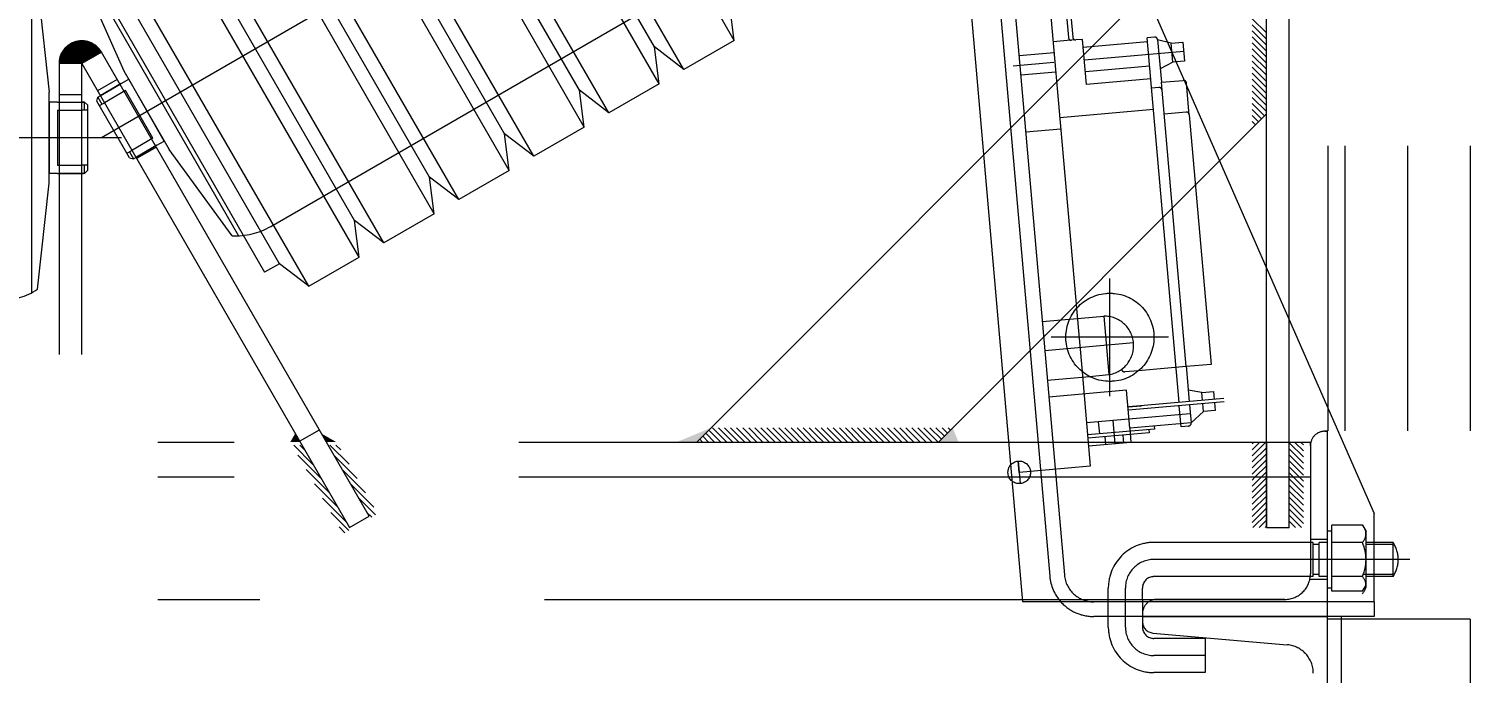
# Model space of a CAD drawing. Header units: inches. Extents: x 0 to 157513, y -28488 to 35640.
# Drawn here: x 59592 to 60605, y 18501 to 18953 of the extents above; entities that cross this region are included whole.
import ezdxf

# ---------------------------------------------------------------- set-up
doc = ezdxf.new("R2010")
doc.units = ezdxf.units.IN
doc.header["$LTSCALE"] = 400
doc.header["$MEASUREMENT"] = 0
doc.linetypes.add('PHANTOM', pattern=[2.5, 1.25, -0.25, 0.25, -0.25, 0.25, -0.25])
doc.layers.add('BF STR', color=8, linetype='PHANTOM', lineweight=5)
doc.styles.add('ROMAND', font='romand.shx', dxfattribs={"width": 0.85})

# ---------------------------------------------------------------- blocks, each defined once
blk = doc.blocks.new('convcs611bc3')
at = {"layer": 'BF STR'}
for p, q in [((-30993.82, 66527.84, 276.55), (-30993.82, 65647.55, -4329.99)), ((-30993.82, 66527.84, 338.6), (-30993.82, 65637.64, -1663.4)), ((-30987.82, 66527.84, 338.6), (-30987.82, 65637.64, -1663.4)), ((-30965.82, 66527.84, 374.48), (-30965.82, 64483.84, -36.95)), ((-30943.82, 66527.84, 340.94), (-30943.82, 65637.64, -1663.13)), ((-31056.51, 66143.06, -1665.06), (-31424.42, 65930.64, -1665.06)), ((-31202.27, 65964.79, -1665.06), (-31284.27, 66106.82, -1665.06)), ((-31219.95, 65954.58, -1665.06), (-31301.95, 66096.61, -1665.06)), ((-31219.95, 65954.58, -1665.06), (-31301.95, 66096.61, -1665.06)), ((-31228.61, 65949.58, -1665.06), (-31310.61, 66091.61, -1665.06)), ((-31230.28, 65962.48, -1665.06), (-31300.28, 66083.72, -1665.06)), ((-31365.02, 65899.52, -1665.06), (-31055.71, 66078.1, -1665.06)), ((-31246.29, 65939.38, -1665.06), (-31328.29, 66081.4, -1665.06)), ((-31246.29, 65939.38, -1665.06), (-31328.29, 66081.4, -1665.06)), ((-31254.95, 65934.38, -1665.06), (-31336.95, 66076.4, -1665.06)), ((-31256.62, 65947.27, -1665.06), (-31326.62, 66068.51, -1665.06)), ((-31272.63, 65924.17, -1665.06), (-31354.63, 66066.2, -1665.06)), ((-31272.63, 65924.17, -1665.06), (-31354.63, 66066.2, -1665.06)), ((-31281.29, 65919.17, -1665.06), (-31363.29, 66061.2, -1665.06)), ((-31282.96, 65932.06, -1665.06), (-31352.96, 66053.3, -1665.06)), ((-31007.39, 65793.84, -1665.06), (-31007.39, 66052.25, -1665.06)), ((-31298.98, 65908.96, -1665.06), (-31380.98, 66050.99, -1665.06)), ((-31298.98, 65908.96, -1665.06), (-31380.98, 66050.99, -1665.06)), ((-31015.39, 65793.84, -1665.06), (-31015.39, 66050.11, -1665.06)), ((-31307.64, 65903.96, -1665.06), (-31389.64, 66045.99, -1665.06)), ((-31309.31, 65916.85, -1665.06), (-31379.31, 66038.09, -1665.06)), ((-31325.32, 65893.75, -1665.06), (-31407.32, 66035.78, -1665.06)), ((-31325.32, 65893.75, -1665.06), (-31407.32, 66035.78, -1665.06)), ((-31333.98, 65888.75, -1665.06), (-31415.98, 66030.78, -1665.06)), ((-31335.65, 65901.64, -1665.06), (-31405.65, 66022.89, -1665.06)), ((-31015.39, 66023.84, -1665.06), (-31215.39, 65823.84, -1665.06)), ((-31123.57, 66025.61, -910.92), (-31101.01, 65767.8, -910.92)), ((-31113.21, 66025.61, -910.92), (-31091.44, 65776.76, -910.92)), ((-31108.04, 66025.61, -910.92), (-31086.31, 65777.21, -910.92)), ((-31077.1, 66025.61, -910.92), (-30977.51, 65798.73, -910.92)), ((-31351.66, 65878.54, -1665.06), (-31433.66, 66020.57, -1665.06)), ((-31361.99, 65886.43, -1665.06), (-31431.99, 66007.68, -1665.06)), ((-31437.19, 66004.68, -1665.06), (-31367.19, 65883.43, -1665.06)), ((-31431.8, 65988.35, -1665.06), (-31416.68, 65954.16, -1665.06)), ((-31430.65, 65990.36, -1665.06), (-31376.32, 65896.25, -1665.06)), ((-31448.89, 65876.31, -1665.06), (-31448.89, 65984.97, -1665.06)), ((-31446.89, 65983.81, -1665.06), (-31442.89, 65946.64, -1665.06)), ((-31202.27, 65964.79, -1665.06), (-31203.94, 65977.68, -1665.06)), ((-31091.67, 65980.53, -910.92), (-31082.08, 65870.89, -910.92)), ((-31086.14, 65979.98, -910.92), (-31084.89, 65965.77, -910.92)), ((-31084.6, 65980.11, -910.92), (-31083.35, 65965.9, -910.92)), ((-31015.39, 65967.39, -1665.06), (-31020.39, 65972.39, -1665.06)), ((-31015.39, 65965.26, -1665.06), (-31020.39, 65970.26, -1665.06)), ((-31015.39, 65963.14, -1665.06), (-31020.39, 65968.14, -1665.06)), ((-31439.39, 65956.87, -1665.06), (-31431.62, 65964.64, -1665.06)), ((-31439.39, 65956.69, -1665.06), (-31431.44, 65964.64, -1665.06)), ((-31439.38, 65957.05, -1665.06), (-31431.8, 65964.63, -1665.06)), ((-31439.37, 65957.24, -1665.06), (-31431.99, 65964.62, -1665.06)), ((-31439.35, 65957.43, -1665.06), (-31432.18, 65964.6, -1665.06)), ((-31439.33, 65957.63, -1665.06), (-31432.38, 65964.58, -1665.06)), ((-31439.3, 65957.84, -1665.06), (-31432.59, 65964.55, -1665.06)), ((-31439.26, 65956.64, -1665.06), (-31431.26, 65964.64, -1665.06)), ((-31439.26, 65958.05, -1665.06), (-31432.8, 65964.51, -1665.06)), ((-31439.22, 65958.27, -1665.06), (-31433.02, 65964.47, -1665.06)), ((-31439.17, 65958.5, -1665.06), (-31433.25, 65964.42, -1665.06)), ((-31439.11, 65958.73, -1665.06), (-31433.48, 65964.36, -1665.06)), ((-31439.08, 65956.64, -1665.06), (-31431.09, 65964.63, -1665.06)), ((-31439.04, 65958.98, -1665.06), (-31433.73, 65964.29, -1665.06)), ((-31438.95, 65959.24, -1665.06), (-31433.99, 65964.2, -1665.06)), ((-31438.91, 65956.64, -1665.06), (-31430.92, 65964.63, -1665.06)), ((-31438.85, 65959.52, -1665.06), (-31434.27, 65964.1, -1665.06)), ((-31438.73, 65956.64, -1665.06), (-31430.75, 65964.61, -1665.06)), ((-31438.73, 65959.82, -1665.06), (-31434.57, 65963.98, -1665.06)), ((-31438.58, 65960.15, -1665.06), (-31434.9, 65963.83, -1665.06)), ((-31438.55, 65956.64, -1665.06), (-31430.59, 65964.6, -1665.06)), ((-31438.39, 65960.52, -1665.06), (-31435.27, 65963.64, -1665.06)), ((-31438.38, 65956.64, -1665.06), (-31430.43, 65964.58, -1665.06)), ((-31438.2, 65956.64, -1665.06), (-31430.28, 65964.56, -1665.06)), ((-31438.13, 65960.95, -1665.06), (-31435.7, 65963.38, -1665.06)), ((-31438.02, 65956.64, -1665.06), (-31430.12, 65964.54, -1665.06)), ((-31437.85, 65956.64, -1665.06), (-31429.97, 65964.51, -1665.06)), ((-31437.7, 65961.56, -1665.06), (-31436.31, 65962.95, -1665.06)), ((-31437.67, 65956.64, -1665.06), (-31429.82, 65964.48, -1665.06)), ((-31437.49, 65956.64, -1665.06), (-31429.68, 65964.45, -1665.06)), ((-31437.31, 65956.64, -1665.06), (-31429.53, 65964.42, -1665.06)), ((-31437.14, 65956.64, -1665.06), (-31429.39, 65964.39, -1665.06)), ((-31436.96, 65956.64, -1665.06), (-31429.25, 65964.35, -1665.06)), ((-31436.78, 65956.64, -1665.06), (-31429.11, 65964.31, -1665.06)), ((-31436.61, 65956.64, -1665.06), (-31428.98, 65964.27, -1665.06)), ((-31436.43, 65956.64, -1665.06), (-31428.85, 65964.22, -1665.06)), ((-31436.25, 65956.64, -1665.06), (-31428.71, 65964.18, -1665.06)), ((-31436.08, 65956.64, -1665.06), (-31428.59, 65964.13, -1665.06)), ((-31435.9, 65956.64, -1665.06), (-31428.46, 65964.08, -1665.06)), ((-31435.72, 65956.64, -1665.06), (-31428.33, 65964.03, -1665.06)), ((-31435.55, 65956.64, -1665.06), (-31428.21, 65963.98, -1665.06)), ((-31435.37, 65956.64, -1665.06), (-31428.08, 65963.93, -1665.06)), ((-31435.19, 65956.64, -1665.06), (-31427.96, 65963.87, -1665.06)), ((-31435.02, 65956.64, -1665.06), (-31427.84, 65963.81, -1665.06)), ((-31434.84, 65956.64, -1665.06), (-31427.73, 65963.75, -1665.06)), ((-31434.66, 65956.64, -1665.06), (-31427.61, 65963.69, -1665.06)), ((-31434.49, 65956.64, -1665.06), (-31427.5, 65963.63, -1665.06)), ((-31434.31, 65956.64, -1665.06), (-31427.38, 65963.56, -1665.06)), ((-31434.13, 65956.64, -1665.06), (-31427.27, 65963.5, -1665.06)), ((-31433.96, 65956.64, -1665.06), (-31427.16, 65963.43, -1665.06)), ((-31433.78, 65956.64, -1665.06), (-31427.06, 65963.36, -1665.06)), ((-31433.6, 65956.64, -1665.06), (-31426.95, 65963.29, -1665.06)), ((-31433.43, 65956.64, -1665.06), (-31426.84, 65963.22, -1665.06)), ((-31433.25, 65956.64, -1665.06), (-31426.74, 65963.15, -1665.06)), ((-31433.07, 65956.64, -1665.06), (-31426.64, 65963.07, -1665.06)), ((-31432.9, 65956.64, -1665.06), (-31426.54, 65963, -1665.06)), ((-31432.72, 65956.64, -1665.06), (-31426.44, 65962.92, -1665.06)), ((-31432.54, 65956.64, -1665.06), (-31426.34, 65962.84, -1665.06)), ((-31432.37, 65956.64, -1665.06), (-31426.24, 65962.76, -1665.06)), ((-31432.19, 65956.64, -1665.06), (-31426.15, 65962.68, -1665.06)), ((-31432.01, 65956.64, -1665.06), (-31426.05, 65962.6, -1665.06)), ((-31431.83, 65956.64, -1665.06), (-31425.96, 65962.51, -1665.06)), ((-31431.66, 65956.64, -1665.06), (-31425.87, 65962.43, -1665.06)), ((-31431.48, 65956.64, -1665.06), (-31425.78, 65962.34, -1665.06)), ((-31431.19, 65956.76, -1665.06), (-31425.69, 65962.25, -1665.06)), ((-31430.77, 65957, -1665.06), (-31425.6, 65962.16, -1665.06)), ((-31430.35, 65957.24, -1665.06), (-31425.52, 65962.07, -1665.06)), ((-31429.93, 65957.48, -1665.06), (-31425.43, 65961.98, -1665.06)), ((-31429.51, 65957.72, -1665.06), (-31425.35, 65961.89, -1665.06)), ((-31429.1, 65957.96, -1665.06), (-31425.27, 65961.79, -1665.06)), ((-31428.68, 65958.21, -1665.06), (-31425.19, 65961.69, -1665.06)), ((-31428.26, 65958.45, -1665.06), (-31425.11, 65961.6, -1665.06)), ((-31427.84, 65958.69, -1665.06), (-31425.03, 65961.5, -1665.06)), ((-31427.42, 65958.93, -1665.06), (-31424.96, 65961.4, -1665.06)), ((-31427.01, 65959.17, -1665.06), (-31424.88, 65961.29, -1665.06)), ((-31426.59, 65959.41, -1665.06), (-31424.81, 65961.19, -1665.06)), ((-31426.17, 65959.65, -1665.06), (-31424.74, 65961.08, -1665.06)), ((-31425.75, 65959.9, -1665.06), (-31424.67, 65960.98, -1665.06)), ((-31219.95, 65954.58, -1665.06), (-31230.28, 65962.48, -1665.06)), ((-31228.61, 65949.58, -1665.06), (-31230.28, 65962.48, -1665.06)), ((-31202.27, 65964.79, -1665.06), (-31219.95, 65954.58, -1665.06)), ((-31084.01, 65964.84, -910.92), (-31090.25, 65964.29, -910.92)), ((-31082.35, 65964.95, -910.92), (-31083.77, 65964.83, -910.92)), ((-31079.92, 65965.16, -910.92), (-31082.24, 65964.96, -910.92)), ((-31078.53, 65949.31, -910.92), (-31079.92, 65965.16, -910.92)), ((-31057.12, 65964.29, -910.92), (-31079.67, 65962.31, -910.92)), ((-31054.68, 65965.93, -910.92), (-31057.25, 65965.71, -910.92)), ((-31046.06, 65837.76, -910.92), (-31057.25, 65965.71, -910.92)), ((-31053.56, 65964.99, -910.92), (-31052.26, 65950.1, -910.92)), ((-31048.81, 65963.86, -910.92), (-31053.56, 65964.99, -910.92)), ((-31048.81, 65963.86, -910.92), (-31044.7, 65964.22, -910.92)), ((-31048.22, 65957.18, -910.92), (-31048.81, 65963.86, -910.92)), ((-31044.7, 65964.22, -910.92), (-31044.11, 65957.54, -910.92)), ((-31015.39, 65961.02, -1665.06), (-31020.39, 65966.02, -1665.06)), ((-31015.39, 65958.9, -1665.06), (-31020.39, 65963.9, -1665.06)), ((-31015.39, 65956.78, -1665.06), (-31020.39, 65961.78, -1665.06)), ((-31431.39, 65956.64, -1665.06), (-31439.39, 65956.64, -1665.06)), ((-31439.39, 65956.64, -1665.06), (-31439.39, 65793.84, -1665.06)), ((-31424.46, 65960.64, -1665.06), (-31431.39, 65956.64, -1665.06)), ((-31431.39, 65793.84, -1665.06), (-31431.39, 65956.64, -1665.06)), ((-31431.39, 65956.64, -1665.06), (-31337.4, 65793.84, -1665.06)), ((-31425.33, 65960.14, -1665.06), (-31424.6, 65960.87, -1665.06)), ((-31424.91, 65960.38, -1665.06), (-31424.53, 65960.76, -1665.06)), ((-31424.5, 65960.62, -1665.06), (-31424.47, 65960.65, -1665.06)), ((-31330.47, 65797.84, -1665.06), (-31424.46, 65960.64, -1665.06)), ((-31089.97, 65956.99, -910.92), (-31104.34, 65955.73, -910.92)), ((-31089.91, 65960.41, -910.92), (-31102.24, 65959.33, -910.92)), ((-31044.4, 65960.88, -910.92), (-31079.28, 65957.83, -910.92)), ((-31048.22, 65957.18, -910.92), (-31052.67, 65954.82, -910.92)), ((-31044.11, 65957.54, -910.92), (-31048.22, 65957.18, -910.92)), ((-31015.39, 65954.66, -1665.06), (-31020.39, 65959.66, -1665.06)), ((-31015.39, 65952.54, -1665.06), (-31020.39, 65957.54, -1665.06)), ((-31418.96, 65951.11, -1665.06), (-31425.89, 65947.11, -1665.06)), ((-31417.53, 65949.63, -1665.06), (-31414.93, 65951.13, -1665.06)), ((-31416.68, 65954.16, -1665.06), (-31400.68, 65926.45, -1665.06)), ((-31402.43, 65929.48, -1665.06), (-31414.93, 65951.13, -1665.06)), ((-31089.32, 65953.63, -910.92), (-31101.65, 65952.55, -910.92)), ((-31056.38, 65955.74, -910.92), (-31078.92, 65953.77, -910.92)), ((-31055.99, 65951.28, -910.92), (-31078.53, 65949.31, -910.92)), ((-31015.39, 65950.41, -1665.06), (-31020.39, 65955.41, -1665.06)), ((-31015.39, 65948.29, -1665.06), (-31020.39, 65953.29, -1665.06)), ((-31015.39, 65946.17, -1665.06), (-31020.39, 65951.17, -1665.06)), ((-31442.89, 65914.64, -1665.06), (-31442.89, 65946.64, -1665.06)), ((-31418.39, 65949.13, -1665.06), (-31425.32, 65945.13, -1665.06)), ((-31417.53, 65949.63, -1665.06), (-31424.89, 65945.38, -1665.06)), ((-31417.53, 65949.63, -1665.06), (-31424.89, 65945.38, -1665.06)), ((-31424.89, 65945.38, -1665.06), (-31417.96, 65949.38, -1665.06)), ((-31416.1, 65947.16, -1665.06), (-31423.46, 65942.91, -1665.06)), ((-31406.46, 65930.46, -1665.06), (-31416.1, 65947.16, -1665.06)), ((-31246.29, 65939.38, -1665.06), (-31256.62, 65947.27, -1665.06)), ((-31254.95, 65934.38, -1665.06), (-31256.62, 65947.27, -1665.06)), ((-31228.61, 65949.58, -1665.06), (-31246.29, 65939.38, -1665.06)), ((-31053.13, 65948.25, -910.92), (-31055.7, 65948.03, -910.92)), ((-31052.26, 65950.1, -910.92), (-31044.55, 65950.77, -910.92)), ((-31052.02, 65947.32, -910.92), (-31052.26, 65950.1, -910.92)), ((-31043.53, 65850.34, -910.92), (-31052.02, 65947.32, -910.92)), ((-31042.46, 65938.7, -910.92), (-31043.44, 65949.83, -910.92)), ((-31015.39, 65944.05, -1665.06), (-31020.39, 65949.05, -1665.06)), ((-31015.39, 65941.93, -1665.06), (-31020.39, 65946.93, -1665.06)), ((-31439.89, 65943.14, -1665.06), (-31442.89, 65943.14, -1665.06)), ((-31442.89, 65943.14, -1665.06), (-31442.89, 65918.14, -1665.06)), ((-31439.89, 65943.14, -1665.06), (-31431.39, 65943.14, -1665.06)), ((-31431.39, 65945.64, -1665.06), (-31439.39, 65945.64, -1665.06)), ((-31438.89, 65943.14, -1665.06), (-31430.8, 65943.14, -1665.06)), ((-31430.39, 65943.14, -1665.06), (-31431.39, 65943.14, -1665.06)), ((-31430.39, 65940.28, -1665.06), (-31430.39, 65943.14, -1665.06)), ((-31429.39, 65942.14, -1665.06), (-31430.39, 65943.14, -1665.06)), ((-31429.39, 65942.14, -1665.06), (-31429.39, 65919.14, -1665.06)), ((-31426.12, 65943.52, -1665.06), (-31425.76, 65944.88, -1665.06)), ((-31414.62, 65923.6, -1665.06), (-31426.12, 65943.52, -1665.06)), ((-31425.76, 65944.88, -1665.06), (-31424.89, 65945.38, -1665.06)), ((-31425.76, 65944.88, -1665.06), (-31424.33, 65942.41, -1665.06)), ((-31425.19, 65941.91, -1665.06), (-31423.46, 65942.91, -1665.06)), ((-31015.39, 65939.81, -1665.06), (-31020.39, 65944.81, -1665.06)), ((-31016.04, 65938.34, -1665.06), (-31020.39, 65942.69, -1665.06)), ((-31439.89, 65940.28, -1665.06), (-31439.89, 65921, -1665.06)), ((-31439.89, 65940.28, -1665.06), (-31431.39, 65940.28, -1665.06)), ((-31429.39, 65940.28, -1665.06), (-31431.39, 65940.28, -1665.06)), ((-31015.39, 65938.99, -1665.06), (-31130.54, 65823.84, -1665.06)), ((-31055.04, 65940.5, -910.92), (-31087.92, 65937.62, -910.92)), ((-31043.58, 65939.63, -910.92), (-31051.29, 65938.96, -910.92)), ((-31042.46, 65938.7, -910.92), (-31034.8, 65851.1, -910.92)), ((-31017.1, 65937.28, -1665.06), (-31020.39, 65940.57, -1665.06)), ((-31018.16, 65936.22, -1665.06), (-31020.39, 65938.44, -1665.06)), ((-31019.22, 65935.16, -1665.06), (-31020.39, 65936.32, -1665.06)), ((-31417.42, 65930.64, -1665.06), (-31853.36, 65930.64, -1665.06)), ((-31272.63, 65924.17, -1665.06), (-31282.96, 65932.06, -1665.06)), ((-31281.29, 65919.17, -1665.06), (-31282.96, 65932.06, -1665.06)), ((-31254.95, 65934.38, -1665.06), (-31272.63, 65924.17, -1665.06)), ((-31099.91, 65932.72, -910.92), (-31087.58, 65933.8, -910.92)), ((-31020.28, 65934.1, -1665.06), (-31020.39, 65934.2, -1665.06)), ((-31415.55, 65925.21, -1665.06), (-31413.82, 65926.21, -1665.06)), ((-31414.69, 65925.71, -1665.06), (-31413.26, 65923.23, -1665.06)), ((-31406.46, 65930.46, -1665.06), (-31413.82, 65926.21, -1665.06)), ((-31405.89, 65927.48, -1665.06), (-31412.82, 65923.48, -1665.06)), ((-31405.03, 65927.98, -1665.06), (-31412.39, 65923.73, -1665.06)), ((-31405.21, 65927.3, -1665.06), (-31412.14, 65923.3, -1665.06)), ((-31405.03, 65927.98, -1665.06), (-31402.43, 65929.48, -1665.06)), ((-31378.63, 65896.26, -1665.06), (-31400.68, 65926.45, -1665.06)), ((-31439.89, 65921, -1665.06), (-31431.39, 65921, -1665.06)), ((-31429.39, 65921, -1665.06), (-31431.39, 65921, -1665.06)), ((-31430.39, 65918.14, -1665.06), (-31430.39, 65921, -1665.06)), ((-31414.62, 65923.6, -1665.06), (-31413.26, 65923.23, -1665.06)), ((-31413.26, 65923.23, -1665.06), (-31412.39, 65923.73, -1665.06)), ((-31439.89, 65918.14, -1665.06), (-31442.89, 65918.14, -1665.06)), ((-31439.89, 65918.14, -1665.06), (-31431.39, 65918.14, -1665.06)), ((-31439.89, 65918.14, -1665.06), (-31431.39, 65918.14, -1665.06)), ((-31431.39, 65918.14, -1665.06), (-31439.39, 65918.14, -1665.06)), ((-31431.39, 65918.14, -1665.06), (-31439.39, 65918.14, -1665.06)), ((-31438.89, 65918.14, -1665.06), (-31430.89, 65918.14, -1665.06)), ((-31438.89, 65918.14, -1665.06), (-31430.8, 65918.14, -1665.06)), ((-31438.89, 65918.14, -1665.06), (-31430.8, 65918.14, -1665.06)), ((-31430.39, 65918.14, -1665.06), (-31431.39, 65918.14, -1665.06)), ((-31429.39, 65919.14, -1665.06), (-31430.39, 65918.14, -1665.06)), ((-31298.98, 65908.96, -1665.06), (-31309.31, 65916.85, -1665.06)), ((-31307.64, 65903.96, -1665.06), (-31309.31, 65916.85, -1665.06)), ((-31281.29, 65919.17, -1665.06), (-31298.98, 65908.96, -1665.06)), ((-31446.89, 65877.47, -1665.06), (-31442.89, 65914.64, -1665.06)), ((-31325.32, 65893.75, -1665.06), (-31335.65, 65901.64, -1665.06)), ((-31333.98, 65888.75, -1665.06), (-31335.65, 65901.64, -1665.06)), ((-31307.64, 65903.96, -1665.06), (-31325.32, 65893.75, -1665.06)), ((-31361.99, 65886.43, -1665.06), (-31367.19, 65883.43, -1665.06)), ((-31351.66, 65878.54, -1665.06), (-31361.99, 65886.43, -1665.06)), ((-31351.66, 65878.54, -1665.06), (-31333.98, 65888.75, -1665.06)), ((-31070.33, 65839.98, -910.92), (-31070.33, 65881.23, -910.92)), ((-31082.06, 65870.69, -910.92), (-31080.13, 65848.65, -910.92)), ((-31094.09, 65866.16, -910.92), (-31084.6, 65866.99, -910.92)), ((-31084.41, 65867.01, -910.92), (-31072.51, 65868.05, -910.92)), ((-31072.51, 65868.05, -910.92), (-31070.72, 65847.5, -910.92)), ((-31049.7, 65860.61, -910.92), (-31090.95, 65860.61, -910.92)), ((-31062.04, 65858.61, -910.92), (-31093.19, 65855.89, -910.92)), ((-31071.62, 65857.77, -910.92), (-31071.62, 65857.77, -910.92)), ((-31043.53, 65850.34, -910.92), (-31060.24, 65848.88, -910.92)), ((-31043.55, 65850.6, -910.92), (-31042.46, 65838.08, -910.92)), ((-31034.8, 65851.1, -910.92), (-31043.53, 65850.34, -910.92)), ((-31092.29, 65845.61, -910.92), (-31077.5, 65846.91, -910.92)), ((-31080.12, 65848.5, -910.92), (-31077.22, 65815.4, -910.92)), ((-31077.5, 65846.91, -910.92), (-31070.72, 65847.5, -910.92)), ((-31060.24, 65848.88, -910.92), (-31065.09, 65848.45, -910.92)), ((-31064.53, 65842.02, -910.92), (-31091.77, 65839.64, -910.92)), ((-31063.36, 65828.68, -910.92), (-31064.53, 65842.02, -910.92)), ((-31038.08, 65841.24, -910.92), (-31042.81, 65842.09, -910.92)), ((-31038.08, 65841.24, -910.92), (-31033.97, 65841.6, -910.92)), ((-31037.84, 65838.48, -910.92), (-31038.08, 65841.24, -910.92)), ((-31033.97, 65841.6, -910.92), (-31033.73, 65838.84, -910.92)), ((-31064.02, 65836.19, -910.92), (-31059.28, 65836.61, -910.92)), ((-31030.19, 65837.99, -910.92), (-31063.91, 65835.04, -910.92)), ((-31030.29, 65839.14, -910.92), (-31063.7, 65836.22, -910.92)), ((-31045.31, 65829.23, -910.92), (-31045.95, 65836.61, -910.92)), ((-31042.36, 65836.92, -910.92), (-31041.8, 65830.57, -910.92)), ((-31037.49, 65834.57, -910.92), (-31041.8, 65830.57, -910.92)), ((-31037.49, 65834.57, -910.92), (-31037.74, 65837.33, -910.92)), ((-31033.38, 65834.93, -910.92), (-31037.49, 65834.57, -910.92)), ((-31033.63, 65837.69, -910.92), (-31033.38, 65834.93, -910.92)), ((-31063.64, 65831.86, -910.92), (-31078.55, 65830.55, -910.92)), ((-31074.4, 65830.92, -910.92), (-31074.03, 65826.71, -910.92)), ((-31063.64, 65831.86, -910.92), (-31069.3, 65831.36, -910.92)), ((-31069.3, 65831.36, -910.92), (-31068.59, 65823.25, -910.92)), ((-31042.24, 65833.73, -910.92), (-31063.64, 65831.86, -910.92)), ((-31041.84, 65830.56, -910.92), (-31063.36, 65828.68, -910.92)), ((-31054.73, 65829.44, -910.92), (-31054.64, 65828.41, -910.92)), ((-31042.74, 65829.45, -910.92), (-31045.31, 65829.23, -910.92)), ((-31354.9, 65824.16, -1665.06), (-31347.97, 65828.16, -1665.06)), ((-31213.38, 65823.84, -1665.06), (-31214.39, 65824.85, -1665.06)), ((-31211.26, 65823.84, -1665.06), (-31213.32, 65825.91, -1665.06)), ((-31209.14, 65823.84, -1665.06), (-31212.26, 65826.97, -1665.06)), ((-31207.02, 65823.84, -1665.06), (-31211.2, 65828.03, -1665.06)), ((-31204.9, 65823.84, -1665.06), (-31209.9, 65828.84, -1665.06)), ((-31202.77, 65823.84, -1665.06), (-31207.77, 65828.84, -1665.06)), ((-31200.65, 65823.84, -1665.06), (-31205.65, 65828.84, -1665.06)), ((-31198.53, 65823.84, -1665.06), (-31203.53, 65828.84, -1665.06)), ((-31196.41, 65823.84, -1665.06), (-31201.41, 65828.84, -1665.06)), ((-31194.29, 65823.84, -1665.06), (-31199.29, 65828.84, -1665.06)), ((-31192.17, 65823.84, -1665.06), (-31197.17, 65828.84, -1665.06)), ((-31190.05, 65823.84, -1665.06), (-31195.05, 65828.84, -1665.06)), ((-31187.93, 65823.84, -1665.06), (-31192.93, 65828.84, -1665.06)), ((-31185.8, 65823.84, -1665.06), (-31190.8, 65828.84, -1665.06)), ((-31183.68, 65823.84, -1665.06), (-31188.68, 65828.84, -1665.06)), ((-31181.56, 65823.84, -1665.06), (-31186.56, 65828.84, -1665.06)), ((-31179.44, 65823.84, -1665.06), (-31184.44, 65828.84, -1665.06)), ((-31177.32, 65823.84, -1665.06), (-31182.32, 65828.84, -1665.06)), ((-31175.2, 65823.84, -1665.06), (-31180.2, 65828.84, -1665.06)), ((-31173.08, 65823.84, -1665.06), (-31178.08, 65828.84, -1665.06)), ((-31170.96, 65823.84, -1665.06), (-31175.96, 65828.84, -1665.06)), ((-31168.83, 65823.84, -1665.06), (-31173.83, 65828.84, -1665.06)), ((-31166.71, 65823.84, -1665.06), (-31171.71, 65828.84, -1665.06)), ((-31164.59, 65823.84, -1665.06), (-31169.59, 65828.84, -1665.06)), ((-31162.47, 65823.84, -1665.06), (-31167.47, 65828.84, -1665.06)), ((-31160.35, 65823.84, -1665.06), (-31165.35, 65828.84, -1665.06)), ((-31158.23, 65823.84, -1665.06), (-31163.23, 65828.84, -1665.06)), ((-31156.11, 65823.84, -1665.06), (-31161.11, 65828.84, -1665.06)), ((-31153.98, 65823.84, -1665.06), (-31158.98, 65828.84, -1665.06)), ((-31151.86, 65823.84, -1665.06), (-31156.86, 65828.84, -1665.06)), ((-31149.74, 65823.84, -1665.06), (-31154.74, 65828.84, -1665.06)), ((-31147.62, 65823.84, -1665.06), (-31152.62, 65828.84, -1665.06)), ((-31145.5, 65823.84, -1665.06), (-31150.5, 65828.84, -1665.06)), ((-31143.38, 65823.84, -1665.06), (-31148.38, 65828.84, -1665.06)), ((-31141.26, 65823.84, -1665.06), (-31146.26, 65828.84, -1665.06)), ((-31139.14, 65823.84, -1665.06), (-31144.14, 65828.84, -1665.06)), ((-31137.01, 65823.84, -1665.06), (-31142.01, 65828.84, -1665.06)), ((-31134.89, 65823.84, -1665.06), (-31139.89, 65828.84, -1665.06)), ((-31132.77, 65823.84, -1665.06), (-31137.77, 65828.84, -1665.06)), ((-31130.65, 65823.84, -1665.06), (-31135.65, 65828.84, -1665.06)), ((-31129.53, 65824.85, -1665.06), (-31133.53, 65828.84, -1665.06)), ((-31128.47, 65825.91, -1665.06), (-31131.41, 65828.84, -1665.06)), ((-31127.41, 65826.97, -1665.06), (-31129.29, 65828.84, -1665.06)), ((-31126.35, 65828.03, -1665.06), (-31127.16, 65828.84, -1665.06)), ((-31054.64, 65828.41, -910.92), (-31078.18, 65826.35, -910.92)), ((-31056.56, 65827.05, -910.92), (-31078.08, 65825.16, -910.92)), ((-31071.72, 65822.97, -910.92), (-31071.96, 65825.7, -910.92)), ((-31065.46, 65823.52, -910.92), (-31065.7, 65826.25, -910.92)), ((-31063.36, 65828.68, -910.92), (-31062.93, 65823.74, -910.92)), ((-31056.66, 65828.23, -910.92), (-31056.56, 65827.05, -910.92)), ((-30993.89, 65827.64, -1665.06), (-30994.89, 65827.64, -1665.06)), ((-30994.89, 65827.64, -1665.06), (-30993.89, 65827.64, -1665.06)), ((-30993.89, 65762.64, -1665.06), (-30993.89, 65827.64, -1665.06)), ((-32277.89, 65823.84, -1665.06), (-30999.89, 65823.84, -1665.06)), ((-31444.39, 65823.77, -1665.06), (-31444.32, 65823.84, -1665.06)), ((-31444.39, 65821.65, -1665.06), (-31442.19, 65823.84, -1665.06)), ((-31444.39, 65819.53, -1665.06), (-31440.07, 65823.84, -1665.06)), ((-31444.39, 65817.41, -1665.06), (-31439.39, 65822.41, -1665.06)), ((-31444.39, 65815.29, -1665.06), (-31439.39, 65820.29, -1665.06)), ((-31426.39, 65818.09, -1665.06), (-31431.39, 65823.09, -1665.06)), ((-31426.39, 65815.97, -1665.06), (-31431.39, 65820.97, -1665.06)), ((-31426.39, 65820.21, -1665.06), (-31430.02, 65823.84, -1665.06)), ((-31426.39, 65822.34, -1665.06), (-31427.9, 65823.84, -1665.06)), ((-31350.21, 65816.03, -1665.06), (-31356.97, 65822.79, -1665.06)), ((-31353.1, 65821.04, -1665.06), (-31354.85, 65822.79, -1665.06)), ((-31337.54, 65816.09, -1665.06), (-31344.24, 65822.79, -1665.06)), ((-31334.64, 65811.07, -1665.06), (-31342.84, 65819.26, -1665.06)), ((-31340.44, 65821.11, -1665.06), (-31342.12, 65822.79, -1665.06)), ((-31062.93, 65823.74, -910.92), (-31077.84, 65822.44, -910.92)), ((-31020.39, 65823.24, -1665.06), (-31019.79, 65823.84, -1665.06)), ((-31020.39, 65821.12, -1665.06), (-31017.67, 65823.84, -1665.06)), ((-31020.39, 65819, -1665.06), (-31015.55, 65823.84, -1665.06)), ((-31020.39, 65816.88, -1665.06), (-31015.39, 65821.88, -1665.06)), ((-31020.39, 65814.76, -1665.06), (-31015.39, 65819.76, -1665.06)), ((-31015.39, 65823.84, -1665.06), (-31015.39, 65793.84, -1665.06)), ((-31007.39, 65793.84, -1665.06), (-31007.39, 65823.84, -1665.06)), ((-31002.39, 65818.62, -1665.06), (-31007.39, 65823.62, -1665.06)), ((-31002.39, 65816.5, -1665.06), (-31007.39, 65821.5, -1665.06)), ((-31002.39, 65814.38, -1665.06), (-31007.39, 65819.38, -1665.06)), ((-31002.39, 65820.74, -1665.06), (-31005.49, 65823.84, -1665.06)), ((-31002.39, 65822.86, -1665.06), (-31003.37, 65823.84, -1665.06)), ((-30999.89, 65822.64, -1665.06), (-30999.89, 65823.84, -1665.06)), ((-30999.89, 65822.64, -1665.06), (-30999.89, 65777.64, -1665.06)), ((-31444.39, 65813.16, -1665.06), (-31439.39, 65818.16, -1665.06)), ((-31443.8, 65811.63, -1665.06), (-31439.39, 65816.04, -1665.06)), ((-31426.39, 65813.85, -1665.06), (-31431.39, 65818.85, -1665.06)), ((-31426.39, 65811.73, -1665.06), (-31431.39, 65816.73, -1665.06)), ((-31428.41, 65811.63, -1665.06), (-31431.39, 65814.61, -1665.06)), ((-31347.31, 65811.01, -1665.06), (-31355.5, 65819.2, -1665.06)), ((-31349, 65810.58, -1665.06), (-31352.61, 65814.18, -1665.06)), ((-31336.27, 65810.58, -1665.06), (-31339.94, 65814.25, -1665.06)), ((-31102.17, 65813.22, -910.92), (-31102.51, 65817.16, -910.92)), ((-31102.51, 65817.16, -910.92), (-31101.82, 65809.27, -910.92)), ((-31077.22, 65815.4, -910.92), (-31092.99, 65814.02, -910.92)), ((-31020.39, 65812.64, -1665.06), (-31015.39, 65817.64, -1665.06)), ((-31019.27, 65811.63, -1665.06), (-31015.39, 65815.51, -1665.06)), ((-31002.39, 65812.26, -1665.06), (-31007.39, 65817.26, -1665.06)), ((-31003.89, 65811.63, -1665.06), (-31007.39, 65815.14, -1665.06)), ((-32277.89, 65811.63, -1665.06), (-30999.89, 65811.63, -1665.06)), ((-31444.39, 65811.04, -1665.06), (-31443.8, 65811.63, -1665.06)), ((-31444.39, 65808.92, -1665.06), (-31441.68, 65811.63, -1665.06)), ((-31444.39, 65806.8, -1665.06), (-31439.56, 65811.63, -1665.06)), ((-31444.39, 65804.68, -1665.06), (-31439.39, 65809.68, -1665.06)), ((-31441.68, 65811.63, -1665.06), (-31439.39, 65813.92, -1665.06)), ((-31439.56, 65811.63, -1665.06), (-31439.39, 65811.8, -1665.06)), ((-31430.53, 65811.63, -1665.06), (-31431.39, 65812.49, -1665.06)), ((-31426.39, 65805.36, -1665.06), (-31431.39, 65810.36, -1665.06)), ((-31426.39, 65807.49, -1665.06), (-31430.53, 65811.63, -1665.06)), ((-31426.39, 65809.61, -1665.06), (-31428.41, 65811.63, -1665.06)), ((-31341.51, 65800.97, -1665.06), (-31349.71, 65809.16, -1665.06)), ((-31344.41, 65805.99, -1665.06), (-31349, 65810.58, -1665.06)), ((-31328.85, 65801.03, -1665.06), (-31337.04, 65809.23, -1665.06)), ((-31331.74, 65806.05, -1665.06), (-31336.27, 65810.58, -1665.06)), ((-31092.99, 65814.02, -910.92), (-31102.17, 65813.22, -910.92)), ((-31020.39, 65810.51, -1665.06), (-31019.27, 65811.63, -1665.06)), ((-31020.39, 65808.39, -1665.06), (-31017.15, 65811.63, -1665.06)), ((-31020.39, 65806.27, -1665.06), (-31015.39, 65811.27, -1665.06)), ((-31020.39, 65804.15, -1665.06), (-31015.39, 65809.15, -1665.06)), ((-31017.15, 65811.63, -1665.06), (-31015.39, 65813.39, -1665.06)), ((-31006.01, 65811.63, -1665.06), (-31007.39, 65813.01, -1665.06)), ((-31002.39, 65805.89, -1665.06), (-31007.39, 65810.89, -1665.06)), ((-31002.39, 65808.01, -1665.06), (-31006.01, 65811.63, -1665.06)), ((-31002.39, 65810.14, -1665.06), (-31003.89, 65811.63, -1665.06)), ((-31444.39, 65802.56, -1665.06), (-31439.39, 65807.56, -1665.06)), ((-31444.39, 65800.44, -1665.06), (-31439.39, 65805.44, -1665.06)), ((-31426.39, 65803.24, -1665.06), (-31431.39, 65808.24, -1665.06)), ((-31426.39, 65801.12, -1665.06), (-31431.39, 65806.12, -1665.06)), ((-31338.61, 65795.95, -1665.06), (-31346.81, 65804.15, -1665.06)), ((-31328.2, 65798.26, -1665.06), (-31334.15, 65804.21, -1665.06)), ((-31020.39, 65802.03, -1665.06), (-31015.39, 65807.03, -1665.06)), ((-31020.39, 65799.91, -1665.06), (-31015.39, 65804.91, -1665.06)), ((-31002.39, 65803.77, -1665.06), (-31007.39, 65808.77, -1665.06)), ((-31002.39, 65801.65, -1665.06), (-31007.39, 65806.65, -1665.06)), ((-31002.39, 65799.53, -1665.06), (-31007.39, 65804.53, -1665.06)), ((-31444.39, 65798.31, -1665.06), (-31439.39, 65803.31, -1665.06)), ((-31444.39, 65796.19, -1665.06), (-31439.39, 65801.19, -1665.06)), ((-31444.39, 65794.07, -1665.06), (-31439.39, 65799.07, -1665.06)), ((-31426.39, 65799, -1665.06), (-31431.39, 65804, -1665.06)), ((-31426.39, 65796.88, -1665.06), (-31431.39, 65801.88, -1665.06)), ((-31426.39, 65794.76, -1665.06), (-31431.39, 65799.76, -1665.06)), ((-31337.61, 65792.83, -1665.06), (-31343.91, 65799.13, -1665.06)), ((-31329.54, 65797.48, -1665.06), (-31331.25, 65799.19, -1665.06)), ((-31020.39, 65797.79, -1665.06), (-31015.39, 65802.79, -1665.06)), ((-31020.39, 65795.67, -1665.06), (-31015.39, 65800.67, -1665.06)), ((-31002.39, 65797.41, -1665.06), (-31007.39, 65802.41, -1665.06)), ((-31002.39, 65795.29, -1665.06), (-31007.39, 65800.29, -1665.06)), ((-31442.5, 65793.84, -1665.06), (-31439.39, 65796.95, -1665.06)), ((-31440.38, 65793.84, -1665.06), (-31439.39, 65794.83, -1665.06)), ((-31427.6, 65793.84, -1665.06), (-31431.39, 65797.64, -1665.06)), ((-31429.72, 65793.84, -1665.06), (-31431.39, 65795.52, -1665.06)), ((-31338.96, 65792.05, -1665.06), (-31341.02, 65794.11, -1665.06)), ((-31337.4, 65793.84, -1665.06), (-31330.47, 65797.84, -1665.06)), ((-31020.09, 65793.84, -1665.06), (-31015.39, 65798.54, -1665.06)), ((-31017.97, 65793.84, -1665.06), (-31015.39, 65796.42, -1665.06)), ((-31015.85, 65793.84, -1665.06), (-31015.39, 65794.3, -1665.06)), ((-31003.07, 65793.84, -1665.06), (-31007.39, 65798.16, -1665.06)), ((-31005.19, 65793.84, -1665.06), (-31007.39, 65796.04, -1665.06)), ((-31007.31, 65793.84, -1665.06), (-31007.39, 65793.92, -1665.06)), ((-30992.39, 65771.49, -1665.06), (-30992.39, 65794.64, -1665.06)), ((-30981.64, 65794.64, -1665.06), (-30992.39, 65794.64, -1665.06)), ((-30981.64, 65794.64, -1665.06), (-30980.39, 65792.47, -1665.06)), ((-30977.51, 65767.8, -910.92), (-30977.51, 65798.73, -910.92)), ((-31439.39, 65793.84, -1665.06), (-31431.39, 65793.84, -1665.06)), ((-31015.39, 65793.84, -1665.06), (-31007.39, 65793.84, -1665.06)), ((-30993.89, 65789.64, -1665.06), (-30999.89, 65789.64, -1665.06)), ((-30992.39, 65792.64, -1665.06), (-30993.89, 65792.64, -1665.06)), ((-30980.39, 65772.8, -1665.06), (-30980.39, 65792.47, -1665.06)), ((-30998.89, 65788.64, -1665.06), (-31054.89, 65788.64, -1665.06)), ((-30998.89, 65776.64, -1665.06), (-30998.89, 65788.64, -1665.06)), ((-30996.89, 65787.89, -1665.06), (-30998.89, 65787.89, -1665.06)), ((-30996.89, 65776.64, -1665.06), (-30996.89, 65788.64, -1665.06)), ((-30993.89, 65788.64, -1665.06), (-30996.89, 65788.64, -1665.06)), ((-30981.64, 65788.64, -1665.06), (-30992.39, 65788.64, -1665.06)), ((-30970.89, 65788.64, -1665.06), (-30980.39, 65788.64, -1665.06)), ((-30970.89, 65787.89, -1665.06), (-30980.39, 65787.89, -1665.06)), ((-30970.89, 65776.64, -1665.06), (-30970.89, 65788.64, -1665.06)), ((-30964.98, 65782.64, -1665.06), (-31054.89, 65782.64, -1665.06)), ((-30998.89, 65776.64, -1665.06), (-31054.89, 65776.64, -1665.06)), ((-30993.89, 65775.64, -1665.06), (-30999.89, 65775.64, -1665.06)), ((-30996.89, 65777.39, -1665.06), (-30998.89, 65777.39, -1665.06)), ((-30993.89, 65776.64, -1665.06), (-30996.89, 65776.64, -1665.06)), ((-30981.64, 65776.64, -1665.06), (-30992.39, 65776.64, -1665.06)), ((-30970.89, 65777.39, -1665.06), (-30981.34, 65777.39, -1665.06)), ((-30970.89, 65776.64, -1665.06), (-30980.39, 65776.64, -1665.06)), ((-32268.89, 65768.64, -1665.06), (-31008.89, 65768.64, -1665.06)), ((-31070.89, 65758.94, -1665.06), (-31070.89, 65772.64, -1665.06)), ((-31064.89, 65758.94, -1665.06), (-31064.89, 65772.64, -1665.06)), ((-31058.89, 65768.64, -1665.06), (-31058.89, 65772.64, -1665.06)), ((-31058.89, 65768.64, -1665.06), (-31058.89, 65758.94, -1665.06)), ((-31008.89, 65768.64, -1665.06), (-31053.89, 65768.64, -1665.06)), ((-30992.39, 65772.64, -1665.06), (-30993.89, 65772.64, -1665.06)), ((-30981.64, 65771.49, -1665.06), (-30992.39, 65771.49, -1665.06)), ((-30981.64, 65771.49, -1665.06), (-30980.39, 65773.65, -1665.06)), ((-31076.03, 65767.8, -910.92), (-31101.01, 65767.8, -910.92)), ((-30977.51, 65767.8, -910.92), (-31076.03, 65767.8, -910.92)), ((-31058.89, 65763.64, -1665.06), (-31058.89, 65762.64, -1665.06)), ((-30977.51, 65767.8, -910.92), (-30977.51, 65762.64, -910.92)), ((-30977.51, 65762.64, -910.92), (-31076.03, 65762.64, -910.92)), ((-31058.89, 65762.64, -1665.06), (-30993.89, 65762.64, -1665.06)), ((-30993.89, 65762.64, -1665.06), (-31058.89, 65762.64, -1665.06)), ((-31058.89, 65762.64, -1665.06), (-31058.89, 65760.83, -1665.06)), ((-30993.89, 65637.64, -1665.06), (-30993.89, 65762.64, -1665.06)), ((-30943.82, 65761.71, -991.61), (-30993.89, 65761.71, -1665.06)), ((-30989.12, 65762.64, -991.61), (-30989.12, 64643.84, -991.61)), ((-30943.82, 65761.71, -991.61), (-30943.82, 64643.84, -991.61)), ((-31055.24, 65756.84, -1665.06), (-31008.02, 65752.71, -1665.06)), ((-31036.89, 65754.94, -1665.06), (-31054.89, 65754.94, -1665.06)), ((-31036.89, 65754.94, -1665.06), (-31036.89, 65742.94, -1665.06)), ((-31036.89, 65748.94, -1665.06), (-31054.89, 65748.94, -1665.06)), ((-31036.89, 65742.94, -1665.06), (-31054.89, 65742.94, -1665.06))]:
    blk.add_line(p, q, dxfattribs=at)
for centre, radius in [((-31070.33, 65860.61, -910.92), 15.47), ((-31102.17, 65813.22, -910.92), 3.96)]:
    blk.add_circle(centre, radius, dxfattribs=at)
for centre, radius, start, end in [((-31431.39, 65956.64, -1665.06), 8, 30, 180), ((-31083.86, 65965.86, -910.92), 1.03, 185, 275), ((-31082.33, 65965.99, -910.92), 1.03, 185, 275), ((-31054.59, 65964.9, -910.92), 1.03, 5, 95), ((-31053.04, 65947.23, -910.92), 1.03, 5, 95), ((-31044.46, 65949.74, -910.92), 1.03, 5, 95), ((-31043.49, 65938.61, -910.92), 1.03, 5, 95), ((-31377.39, 65921.13, -1665.06), 24.9, 267.1424, 299.8053), ((-31460.4, 65898.39, -1665.06), 24.9, 270.1947, 302.8576), ((-31072.34, 65857.71, -910.92), 10.34, 279.0575, 90.9425), ((-31065.18, 65849.48, -910.92), 1.03, 185, 275), ((-31042.83, 65830.48, -910.92), 1.03, 275, 5), ((-30994.89, 65822.64, -1665.06), 5, 90, 180), ((-30984.64, 65791.64, -1665.06), 4.24, 315, 45), ((-31054.89, 65772.64, -1665.06), 16, 90, 180), ((-30995.41, 65782.64, -1665.06), 15.02, 336.4634, 23.5366), ((-30979.99, 65782.64, -1665.06), 10.9, 326.6036, 33.3964), ((-31054.89, 65772.64, -1665.06), 10, 90, 180), ((-31076.03, 65778.11, -910.92), 15.47, 185, 221.8103), ((-31076.03, 65778.11, -910.92), 10.31, 185, 270), ((-31054.89, 65772.64, -1665.06), 4, 90, 180), ((-31008.89, 65777.64, -1665.06), 9, 270, 0), ((-30984.64, 65773.64, -1665.06), 4.24, 315, 45), ((-31053.89, 65763.64, -1665.06), 5, 90, 180), ((-31076.03, 65778.11, -910.92), 15.47, 221.8103, 270), ((-31054.89, 65758.94, -1665.06), 16, 180, 270), ((-31054.89, 65758.94, -1665.06), 10, 180, 270), ((-31054.89, 65760.83, -1665.06), 4, 180, 265), ((-31054.89, 65758.94, -1665.06), 4, 180, 270), ((-31008.89, 65742.75, -1665.06), 10, 0, 85)]:
    blk.add_arc(centre, radius, start, end, dxfattribs=at)
for points in [[(-31439.39, 65826.84, -1665.06), (-31442.39, 65823.84, -1665.06), (-31439.39, 65823.84, -1665.06)], [(-31431.39, 65826.84, -1665.06), (-31428.39, 65823.84, -1665.06), (-31431.39, 65823.84, -1665.06)], [(-31356.45, 65826.84, -1665.06), (-31358.18, 65823.84, -1665.06), (-31354.72, 65823.84, -1665.06)], [(-31345.48, 65823.84, -1665.06), (-31345.48, 65823.84, -1665.06), (-31347.21, 65826.84, -1665.06), (-31342.02, 65823.84, -1665.06)], [(-31210.39, 65828.84, -1665.06), (-31222.46, 65823.84, -1665.06), (-31215.39, 65823.84, -1665.06)], [(-31125.54, 65828.84, -1665.06), (-31123.47, 65823.84, -1665.06), (-31130.54, 65823.84, -1665.06)]]:
    blk.add_solid(points, dxfattribs=at)

msp = doc.modelspace()

# ---------------------------------------------------------------- block references
at = {"xscale": 2, "yscale": 2, "zscale": 2}
msp.add_blockref('convcs611bc3', (122492.4, -112984.4, -46.9), dxfattribs=at)

# ---------------------------------------------------------------- next in the draw order: texts
at = {"insert": (58810.2, 18649.7, -255), "char_height": 150, "attachment_point": 1, "style": 'ROMAND', "bg_fill": 2}
msp.add_mtext('\\P611-BC3', dxfattribs=at)

doc.saveas('drawing.dxf')
